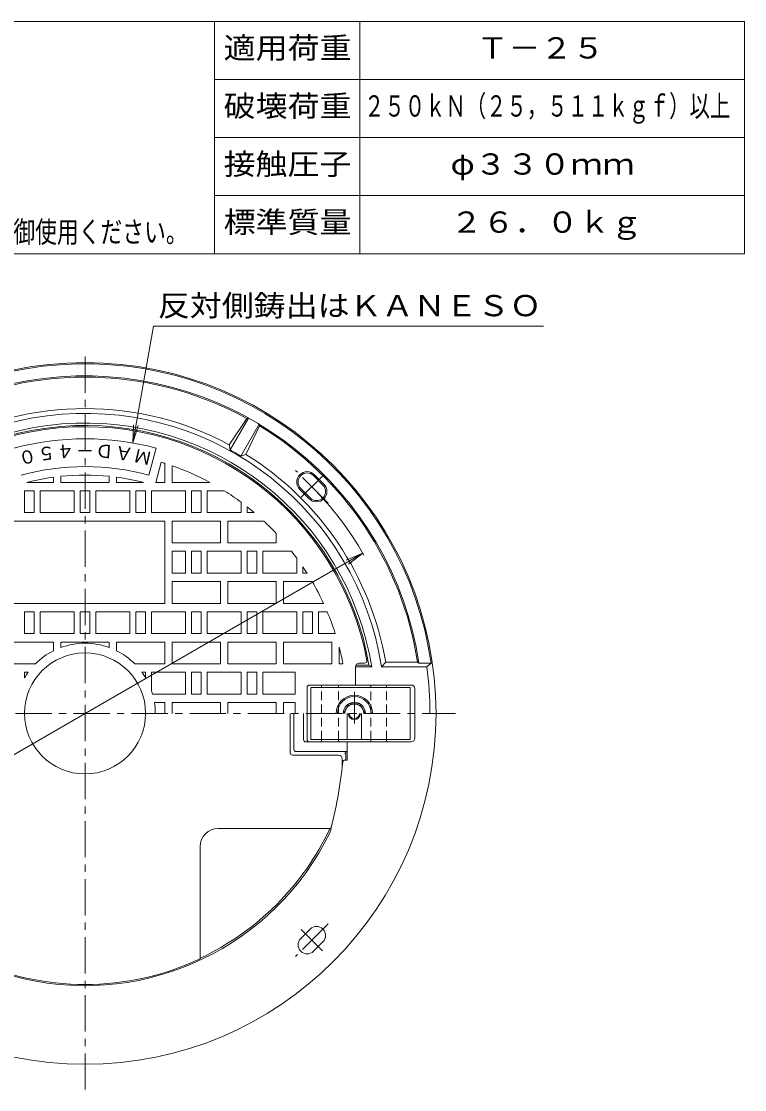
# Model space of a CAD drawing. Units: millimetres, scale not verified. Extents: x -589 to 461, y -801 to 845.
# Drawn here: x -137 to 461, y -38 to 845 of the extents above; entities that cross this region are included whole.
import ezdxf
from ezdxf.enums import TextEntityAlignment as Align

# ---------------------------------------------------------------- set-up
doc = ezdxf.new("R2010")
doc.units = ezdxf.units.MM
doc.header["$LTSCALE"] = 6
doc.linetypes.add('CHAIN1', pattern=[8, 5, -1, 1, -1])
doc.linetypes.add('DASHED1', pattern=[1.8, 1.2, -0.6])
for name, color, linetype, lineweight in [('0-1_躯体', 2, 'Continuous', 18), ('0-2_仕上', 3, 'Continuous', 18), ('0-4_その他', 7, 'Continuous', 18), ('0-5_寸法', 7, 'Continuous', 18), ('0-6_ハッチ', 6, 'Continuous', 18), ('0-A', 2, 'Continuous', 18), ('0-B', 4, 'Continuous', 18), ('F-0_F-0ﾚｲﾔ', 7, 'Continuous', 18)]:
    doc.layers.add(name, color=color, linetype=linetype, lineweight=lineweight)
doc.layers.add('F-4_F-4ﾚｲﾔ', color=2, linetype='Continuous')
doc.styles.add('ＭＳ ゴシック', font='')
doc.styles.get('ＭＳ ゴシック').set_extended_font_data('MS Gothic')

msp = doc.modelspace()

# ---------------------------------------------------------------- linework, layer by layer
at = {"layer": '0-1_躯体'}
for p, q in [((50.948, 516.682), (35.739, 490.34)), ((59.608, 511.682), (44.399, 485.34)), ((34.808, 494.728), (35.739, 490.34)), ((48.665, 486.729), (44.399, 485.34)), ((112.376, 461.397), (104.598, 469.176)), ((113.124, 462.146), (105.346, 469.924)), ((101.021, 450.043), (93.243, 457.821)), ((101.769, 450.791), (93.991, 458.569)), ((139.3, 311.1), (152.692, 311.1)), ((139.702, 312.6), (150.415, 312.6)), ((150.415, 312.6), (152.692, 311.1)), ((160.793, 311.1), (164.19, 315.1)), ((164.19, 315.1), (190.532, 315.1)), ((190.532, 315.1), (191.696, 314.1)), ((191.696, 314.1), (201.805, 314.1)), ((185.3, 296.1), (139.3, 296.1)), ((151.8, 294.1), (151.8, 296.1)), ((164.8, 294.1), (164.8, 296.1)), ((188.3, 293.1), (188.3, 252.1)), ((185.3, 249.1), (132.3, 249.1)), ((132.3, 234.1), (132.3, 249.1)), ((151.8, 249.1), (151.8, 251.1)), ((164.8, 249.1), (164.8, 251.1)), ((132.3, 234.1), (130.702, 234.1)), ((101.769, 94.409), (93.991, 86.631)), ((112.376, 83.803), (104.598, 76.024))]:
    msp.add_line(p, q, dxfattribs=at)
at = {"layer": '0-1_躯体', "linetype": 'CHAIN1'}
for p, q in [((116.66, 446.507), (89.707, 473.459)), ((94.421, 451.221), (111.946, 468.746)), ((116.66, 98.693), (89.707, 71.741)), ((94.421, 93.979), (111.946, 76.454))]:
    msp.add_line(p, q, dxfattribs=at)
at = {"layer": '0-1_躯体', "linetype": 'DASHED1'}
for p, q in [((151.8, 251.1), (151.8, 294.1)), ((164.8, 251.1), (164.8, 294.1))]:
    msp.add_line(p, q, dxfattribs=at)
at = {"layer": '0-1_躯体'}
for points in [[(34.808, 494.728), (49.572, 516.299), (50.948, 516.682)], [(48.665, 486.729), (59.964, 510.299), (59.608, 511.682)], [(160.793, 311.1), (198.188, 311.1), (201.805, 314.1)]]:
    msp.add_lwpolyline(points, dxfattribs=at)
msp.add_circle((-84.2, 272.6), 290, dxfattribs=at)
for centre, radius, start, end in [((-84.2, 272.6), 289, 8.25613, 180), ((-84.2, 272.6), 279, 8.55423, 180), ((-84.2, 272.6), 278, 61.23669, 118.76331), ((-84.2, 272.6), 252, 61.81921, 118.18079), ((-84.2, 272.6), 248, 8.93083, 180), ((-84.2, 272.6), 240, 9.23109, 180), ((-84.2, 272.6), 238, 9.67548, 180), ((-84.2, 272.6), 278, 8.79373, 58.76332), ((-84.2, 272.6), 248.588, 58.8475, 61.1525), ((-84.2, 272.6), 252, 9.70938, 58.18079), ((99.294, 463.872), 8.558, 45, 225), ((99.294, 463.872), 7.5, 45, 225), ((107.072, 456.094), 8.558, 225, 45), ((107.072, 456.094), 7.5, 225, 45), ((-84.2, 272.6), 285, 0, 7.7637), ((185.3, 293.1), 3, 0, 90), ((-84.2, 272.6), 225, 180, 334.11641), ((185.3, 252.1), 3, 270, 0), ((-259.2, 272.6), 390, 345.41284, 354.06982), ((130.702, 232.1), 2, 90, 174.06891), ((107.072, 89.106), 7.5, 315, 135), ((99.294, 81.328), 7.5, 135, 315)]:
    msp.add_arc(centre, radius, start, end, dxfattribs=at)
at = {"layer": '0-2_仕上', "linetype": 'CHAIN1'}
for p, q in [((-84.2, -38.327), (-84.2, 572.546)), ((-381.764, 272.6), (221.93, 272.6))]:
    msp.add_line(p, q, dxfattribs=at)
at = {"layer": '0-2_仕上'}
for p, q in [((-31.401, 469.649), (-25.448, 491.865)), ((-25.775, 463.6), (-21.304, 480.285)), ((-18.2, 463.6), (-18.2, 479.32)), ((-12.2, 463.6), (-12.2, 477.307)), ((-104.2, 463.6), (-104.2, 468.582)), ((-64.2, 463.6), (-64.2, 468.582)), ((-132.449, 463.6), (-110.2, 463.6)), ((-110.2, 463.6), (-110.2, 467.877)), ((-104.2, 463.6), (-64.2, 463.6)), ((-58.2, 463.6), (-58.2, 467.877)), ((-58.2, 463.6), (-35.951, 463.6)), ((-18.2, 463.6), (-25.775, 463.6)), ((-12.2, 463.6), (18.795, 463.6)), ((-126.2, 456.6), (-134.2, 456.6)), ((-126.2, 438.6), (-126.2, 456.6)), ((-93.2, 438.6), (-93.2, 456.6)), ((-80.2, 456.6), (-88.2, 456.6)), ((-80.2, 438.6), (-80.2, 456.6)), ((-47.2, 438.6), (-47.2, 456.6)), ((-34.2, 456.6), (-42.2, 456.6)), ((-34.2, 438.6), (-34.2, 456.6)), ((-1.2, 438.6), (-1.2, 456.6)), ((11.8, 456.6), (3.8, 456.6)), ((11.8, 438.6), (11.8, 456.6)), ((16.8, 456.6), (30.835, 456.6)), ((16.8, 438.6), (16.8, 456.6)), ((44.8, 438.6), (44.8, 447.094)), ((49.8, 438.6), (49.8, 443.284)), ((-121.2, 438.6), (-93.2, 438.6)), ((-75.2, 438.6), (-47.2, 438.6)), ((-29.2, 438.6), (-1.2, 438.6)), ((16.8, 438.6), (44.8, 438.6)), ((55.561, 438.6), (49.8, 438.6)), ((-12.2, 431.6), (27.8, 431.6)), ((-12.2, 413.6), (-12.2, 431.6)), ((33.8, 413.6), (33.8, 431.6)), ((33.8, 431.6), (63.475, 431.6)), ((73.8, 413.6), (73.8, 421.345)), ((-1.2, 406.6), (-12.2, 406.6)), ((-12.2, 388.6), (-12.2, 406.6)), ((-1.2, 388.6), (-1.2, 406.6)), ((11.8, 406.6), (3.8, 406.6)), ((11.8, 388.6), (11.8, 406.6)), ((16.8, 406.6), (44.8, 406.6)), ((16.8, 388.6), (16.8, 406.6)), ((33.8, 413.6), (73.8, 413.6)), ((44.8, 388.6), (44.8, 406.6)), ((57.8, 406.6), (49.8, 406.6)), ((57.8, 388.6), (57.8, 406.6)), ((62.8, 388.6), (62.8, 406.6)), ((62.8, 406.6), (86.484, 406.6)), ((90.8, 388.6), (90.8, 400.912)), ((-1.2, 388.6), (-12.2, 388.6)), ((16.8, 388.6), (44.8, 388.6)), ((62.8, 388.6), (90.8, 388.6)), ((95.8, 388.6), (95.8, 393.798)), ((99.193, 388.6), (95.8, 388.6)), ((-12.2, 381.6), (27.8, 381.6)), ((-12.2, 363.6), (-12.2, 381.6)), ((33.8, 381.6), (73.8, 381.6)), ((33.8, 363.6), (33.8, 381.6)), ((79.8, 363.6), (79.8, 381.6)), ((79.8, 381.6), (103.438, 381.6)), ((79.8, 363.6), (112.798, 363.6)), ((-126.2, 356.6), (-134.2, 356.6)), ((-126.2, 338.6), (-126.2, 356.6)), ((-93.2, 338.6), (-93.2, 356.6)), ((-80.2, 356.6), (-88.2, 356.6)), ((-80.2, 338.6), (-80.2, 356.6)), ((-47.2, 338.6), (-47.2, 356.6)), ((-34.2, 356.6), (-42.2, 356.6)), ((-34.2, 338.6), (-34.2, 356.6)), ((-1.2, 338.6), (-1.2, 356.6)), ((11.8, 356.6), (3.8, 356.6)), ((11.8, 338.6), (11.8, 356.6)), ((44.8, 338.6), (44.8, 356.6)), ((57.8, 356.6), (49.8, 356.6)), ((57.8, 338.6), (57.8, 356.6)), ((90.8, 338.6), (90.8, 356.6)), ((103.8, 356.6), (95.8, 356.6)), ((103.8, 338.6), (103.8, 356.6)), ((108.8, 338.6), (108.8, 356.6)), ((108.8, 356.6), (115.883, 356.6)), ((-121.2, 338.6), (-93.2, 338.6)), ((-75.2, 338.6), (-47.2, 338.6)), ((-29.2, 338.6), (-1.2, 338.6)), ((16.8, 338.6), (44.8, 338.6)), ((62.8, 338.6), (90.8, 338.6)), ((108.8, 338.6), (122.52, 338.6)), ((-150.2, 331.6), (-110.2, 331.6)), ((-110.2, 324.446), (-110.2, 331.6)), ((-104.2, 331.6), (-64.2, 331.6)), ((-104.2, 327.043), (-104.2, 331.6)), ((-64.2, 327.043), (-64.2, 331.6)), ((-58.2, 331.6), (-18.2, 331.6)), ((-58.2, 324.446), (-58.2, 331.6)), ((-18.2, 313.6), (-18.2, 331.6)), ((-12.2, 331.6), (27.8, 331.6)), ((-12.2, 313.6), (-12.2, 331.6)), ((33.8, 331.6), (73.8, 331.6)), ((33.8, 313.6), (33.8, 331.6)), ((79.8, 331.6), (119.8, 331.6)), ((79.8, 313.6), (79.8, 331.6)), ((125.8, 313.6), (125.8, 327.272)), ((-150.2, 313.6), (-125.224, 313.6)), ((-43.176, 313.6), (-18.2, 313.6)), ((125.8, 313.6), (128.892, 313.6)), ((139.3, 311.1), (139.3, 296.1)), ((142.3, 314.1), (146.739, 314.1)), ((-131.189, 306.6), (-134.2, 306.6)), ((-134.2, 301.994), (-134.2, 306.6)), ((-34.2, 306.6), (-37.211, 306.6)), ((-34.2, 301.994), (-34.2, 306.6)), ((-29.2, 306.6), (-1.2, 306.6)), ((-29.2, 291.012), (-29.2, 306.6)), ((-1.2, 288.6), (-1.2, 306.6)), ((11.8, 306.6), (3.8, 306.6)), ((11.8, 288.6), (11.8, 306.6)), ((44.8, 288.6), (44.8, 306.6)), ((57.8, 306.6), (49.8, 306.6)), ((57.8, 288.6), (57.8, 306.6)), ((62.8, 288.6), (62.8, 306.6)), ((62.8, 306.6), (89.3, 306.6)), ((89.3, 288.6), (89.3, 306.6)), ((99.3, 251.1), (99.3, 294.1)), ((101.3, 296.1), (139.3, 296.1)), ((111.3, 294.1), (111.3, 296.1)), ((125.3, 294.1), (125.3, 296.1)), ((-28.45, 288.6), (-1.2, 288.6)), ((16.8, 288.6), (44.8, 288.6)), ((62.8, 288.6), (89.3, 288.6)), ((-26.902, 281.6), (-18.2, 281.6)), ((-18.2, 272.6), (-18.2, 281.6)), ((-12.2, 281.6), (27.8, 281.6)), ((-12.2, 272.6), (-12.2, 281.6)), ((27.8, 272.6), (27.8, 281.6)), ((33.8, 281.6), (73.8, 281.6)), ((33.8, 272.6), (33.8, 281.6)), ((73.8, 272.6), (73.8, 281.6)), ((79.8, 272.6), (79.8, 281.6)), ((79.8, 281.6), (89.3, 281.6)), ((89.3, 272.6), (89.3, 281.6)), ((85.3, 240.1), (85.3, 272.6)), ((88.3, 243.1), (88.3, 272.6)), ((96.3, 251.1), (96.3, 272.6)), ((98.3, 249.1), (132.3, 249.1)), ((111.3, 249.1), (111.3, 251.1)), ((125.3, 249.1), (125.3, 251.1)), ((132.3, 241.1), (90.3, 241.1)), ((132.3, 240.122), (130.516, 240.122)), ((125.3, 238.1), (87.3, 238.1)), ((128.3, 235.1), (128.3, 228.513)), ((131.3, 238.1), (131.3, 234.1)), ((25.8, 177.6), (118.657, 177.6)), ((10.8, 162.6), (10.8, 69.743))]:
    msp.add_line(p, q, dxfattribs=at)
at = {"layer": '0-2_仕上', "linetype": 'DASHED1'}
for p, q in [((111.3, 251.1), (111.3, 294.1)), ((125.3, 251.1), (125.3, 294.1))]:
    msp.add_line(p, q, dxfattribs=at)
at = {"layer": '0-2_仕上'}
for points in [[(-126.2, 438.6), (-134.2, 438.6), (-134.2, 456.6)], [(-121.2, 438.6), (-121.2, 456.6), (-93.2, 456.6)], [(-80.2, 438.6), (-88.2, 438.6), (-88.2, 456.6)], [(-75.2, 438.6), (-75.2, 456.6), (-47.2, 456.6)], [(-34.2, 438.6), (-42.2, 438.6), (-42.2, 456.6)], [(-29.2, 438.6), (-29.2, 456.6), (-1.2, 456.6)], [(11.8, 438.6), (3.8, 438.6), (3.8, 456.6)], [(-12.2, 413.6), (27.8, 413.6), (27.8, 431.6)], [(11.8, 388.6), (3.8, 388.6), (3.8, 406.6)], [(57.8, 388.6), (49.8, 388.6), (49.8, 406.6)], [(-12.2, 363.6), (27.8, 363.6), (27.8, 381.6)], [(33.8, 363.6), (73.8, 363.6), (73.8, 381.6)], [(-126.2, 338.6), (-134.2, 338.6), (-134.2, 356.6)], [(-121.2, 338.6), (-121.2, 356.6), (-93.2, 356.6)], [(-80.2, 338.6), (-88.2, 338.6), (-88.2, 356.6)], [(-75.2, 338.6), (-75.2, 356.6), (-47.2, 356.6)], [(-34.2, 338.6), (-42.2, 338.6), (-42.2, 356.6)], [(-29.2, 338.6), (-29.2, 356.6), (-1.2, 356.6)], [(11.8, 338.6), (3.8, 338.6), (3.8, 356.6)], [(16.8, 338.6), (16.8, 356.6), (44.8, 356.6)], [(57.8, 338.6), (49.8, 338.6), (49.8, 356.6)], [(62.8, 338.6), (62.8, 356.6), (90.8, 356.6)], [(103.8, 338.6), (95.8, 338.6), (95.8, 356.6)], [(-12.2, 313.6), (27.8, 313.6), (27.8, 331.6)], [(33.8, 313.6), (73.8, 313.6), (73.8, 331.6)], [(79.8, 313.6), (119.8, 313.6), (119.8, 331.6)], [(11.8, 288.6), (3.8, 288.6), (3.8, 306.6)], [(16.8, 288.6), (16.8, 306.6), (44.8, 306.6)], [(57.8, 288.6), (49.8, 288.6), (49.8, 306.6)]]:
    msp.add_lwpolyline(points, dxfattribs=at)
for centre, radius, start, end in [((-84.2, 272.6), 237, 10.66734, 180), ((-84.2, 272.6), 227, 75, 105), ((-84.2, 272.6), 217, 72.29312, 73.15143), ((-84.2, 272.6), 217, 61.6646, 70.6221), ((-84.2, 272.6), 204, 75, 105), ((-84.2, 272.6), 197, 84.17313, 95.82687), ((-84.2, 272.6), 197, 97.584, 104.17717), ((-84.2, 272.6), 197, 75.82283, 82.416), ((-84.2, 272.6), 217, 53.52515, 57.98686), ((-84.2, 272.6), 217, 49.90495, 51.86536), ((-84.2, 272.6), 217, 43.27177, 47.11479), ((-84.2, 272.6), 217, 36.24933, 38.13464), ((-84.2, 272.6), 217, 32.31424, 33.95331), ((-84.2, 272.6), 217, 24.79385, 30.15256), ((-84.2, 272.6), 217, 17.70688, 22.77397), ((-84.2, 272.6), 58, 69.8287, 110.1713), ((-84.2, 272.6), 217, 10.89093, 14.59253), ((-84.2, 272.6), 50, 0, 180), ((-84.2, 272.6), 58, 116.63307, 135.01701), ((-84.2, 272.6), 58, 44.98299, 63.36693), ((142.3, 311.1), 3, 90, 180), ((146.739, 316.1), 2, 270, 10.66788), ((-84.2, 272.6), 58, 144.11168, 149.54964), ((-84.2, 272.6), 58, 30.45036, 35.88832), ((101.3, 294.1), 2, 90, 180), ((-84.2, 272.6), 58, 16.01341, 18.5088), ((-84.2, 272.6), 58, 0, 8.92682), ((-84.2, 272.6), 50, 180, 0), ((98.3, 251.1), 2, 180, 270), ((101.3, 251.1), 2, 180, 270), ((87.3, 240.1), 2, 180, 270), ((90.3, 243.1), 2, 180, 270), ((128.3, 238.1), 3, 0, 42.37859), ((125.3, 235.1), 3, 0, 90), ((25.8, 162.6), 15, 90, 180), ((-84.2, 272.6), 223.548, 295.14839, 334.85162), ((-84.2, 272.6), 224, 334.90585, 335.42616), ((-84.2, 272.6), 224, 244.90584, 295.09416)]:
    msp.add_arc(centre, radius, start, end, dxfattribs=at)
at = {"layer": '0-4_その他'}
for p, q in [((-44.782, 496.152), (-44.128, 511.137)), ((-44.782, 496.152), (-40.271, 510.457)), ((-84.2, 272.6), (145.297, 405.1)), ((145.297, 405.1), (131.439, 399.36)), ((145.297, 405.1), (133.397, 395.969)), ((-313.697, 140.1), (-84.2, 272.6))]:
    msp.add_line(p, q, dxfattribs=at)
msp.add_lwpolyline([(-44.782, 496.152), (-27.775, 592.6), (294.614, 592.6)], dxfattribs=at)
msp.add_arc((-84.2, 272.6), 265, 29.61069, 44.99998, dxfattribs=at)
at = {"layer": '0-5_寸法'}
msp.add_lwpolyline([(-150.2, 363.6), (-18.2, 363.6), (-18.2, 431.6), (-150.2, 431.6)], close=True, dxfattribs=at)
at = {"layer": '0-6_ハッチ'}
msp.add_arc((138.3, 272.6), 9.2, 0, 180, dxfattribs=at)
at = {"layer": '0-A', "linetype": 'CHAIN1'}
msp.add_line((138.3, 290.59), (138.3, 264.201), dxfattribs=at)
at = {"layer": '0-A'}
for p, q in [((133.835, 280.465), (129.294, 272.6)), ((142.765, 280.465), (133.835, 280.465)), ((142.765, 280.465), (147.306, 272.6))]:
    msp.add_line(p, q, dxfattribs=at)
for radius, start, end in [(7.8, 0, 180), (5, 180, 0), (4.188, 180, 0)]:
    msp.add_arc((138.3, 272.6), radius, start, end, dxfattribs=at)
at = {"layer": '0-B'}
for p, q in [((102.3, 251.1), (102.3, 294.1)), ((132.434, 251.1), (132.434, 272.6)), ((144.167, 251.1), (144.167, 272.6)), ((102.3, 251.1), (184.3, 251.1))]:
    msp.add_line(p, q, dxfattribs=at)
msp.add_lwpolyline([(102.3, 294.1), (184.3, 294.1), (184.3, 251.1)], dxfattribs=at)
for radius in [15, 14]:
    msp.add_arc((138.3, 272.6), radius, 0, 180, dxfattribs=at)
at = {"layer": 'F-0_F-0ﾚｲﾔ'}
for p, q in [((460.8, 844.6), (-589.2, 844.6)), ((22.8, 652.6), (22.8, 844.6)), ((142.8, 652.6), (142.8, 844.6)), ((460.8, 652.6), (460.8, 844.6)), ((460.8, 796.6), (22.8, 796.6)), ((460.8, 748.6), (22.8, 748.6)), ((460.8, 700.6), (22.8, 700.6)), ((460.8, 652.6), (-589.2, 652.6))]:
    msp.add_line(p, q, dxfattribs=at)

# ---------------------------------------------------------------- texts
at = {"layer": '0-2_仕上', "color": 4, "style": 'ＭＳ ゴシック'}
for s, rotation, p in [('４', 184.286, (-93.386, 498.653)), ('Ｄ', 175.714, (-60.056, 497.532)), ('０', 192.857, (-126.51, 494.794)), ('５', 188.571, (-110.02, 497.343)), ('－', 180, (-76.7, 498.716)), ('Ａ', 171.429, (-43.547, 495.108)), ('Ｍ', 167.143, (-27.266, 491.456))]:
    msp.add_text(s, height=11, rotation=rotation, dxfattribs=at).set_placement(p, align=Align.BOTTOM_LEFT)
at = {"layer": '0-4_その他', "color": 2, "style": 'ＭＳ ゴシック', "width": 1.1}
msp.add_text('反対側鋳出はＫＡＮＥＳＯ', height=17.6, dxfattribs=at).set_placement((-24.044, 595.6), align=Align.BOTTOM_LEFT)
at = {"layer": 'F-4_F-4ﾚｲﾔ', "style": 'ＭＳ ゴシック', "width": 1.1}
for s, p in [('適用荷重', (30.3, 808.6)), ('Ｔ－２５', (239.25, 808.6)), ('破壊荷重', (30.3, 760.6)), ('接触圧子', (30.3, 712.6)), ('φ３３０ｍｍ', (217.8, 712.6)), ('標準質量', (30.3, 664.6)), ('２６．０ｋｇ', (217.8, 664.6))]:
    msp.add_text(s, height=17.6, dxfattribs=at).set_placement(p, align=Align.BOTTOM_LEFT)
at = {"layer": 'F-4_F-4ﾚｲﾔ', "color": 3, "style": 'ＭＳ ゴシック', "width": 0.7}
msp.add_text('２５０ｋＮ（２５，５１１ｋｇｆ）以上', height=17.6, dxfattribs=at).set_placement((146.4, 760.6), align=Align.BOTTOM_LEFT)
at = {"layer": 'F-4_F-4ﾚｲﾔ', "color": 4, "style": 'ＭＳ ゴシック', "width": 0.75}
msp.add_text('公道を除く敷地周辺道路、敷地内道路、屋内に御使用ください。', height=17.6, dxfattribs=at).set_placement((-521.561, 656.51), align=Align.BOTTOM_LEFT)

doc.saveas('drawing.dxf')
